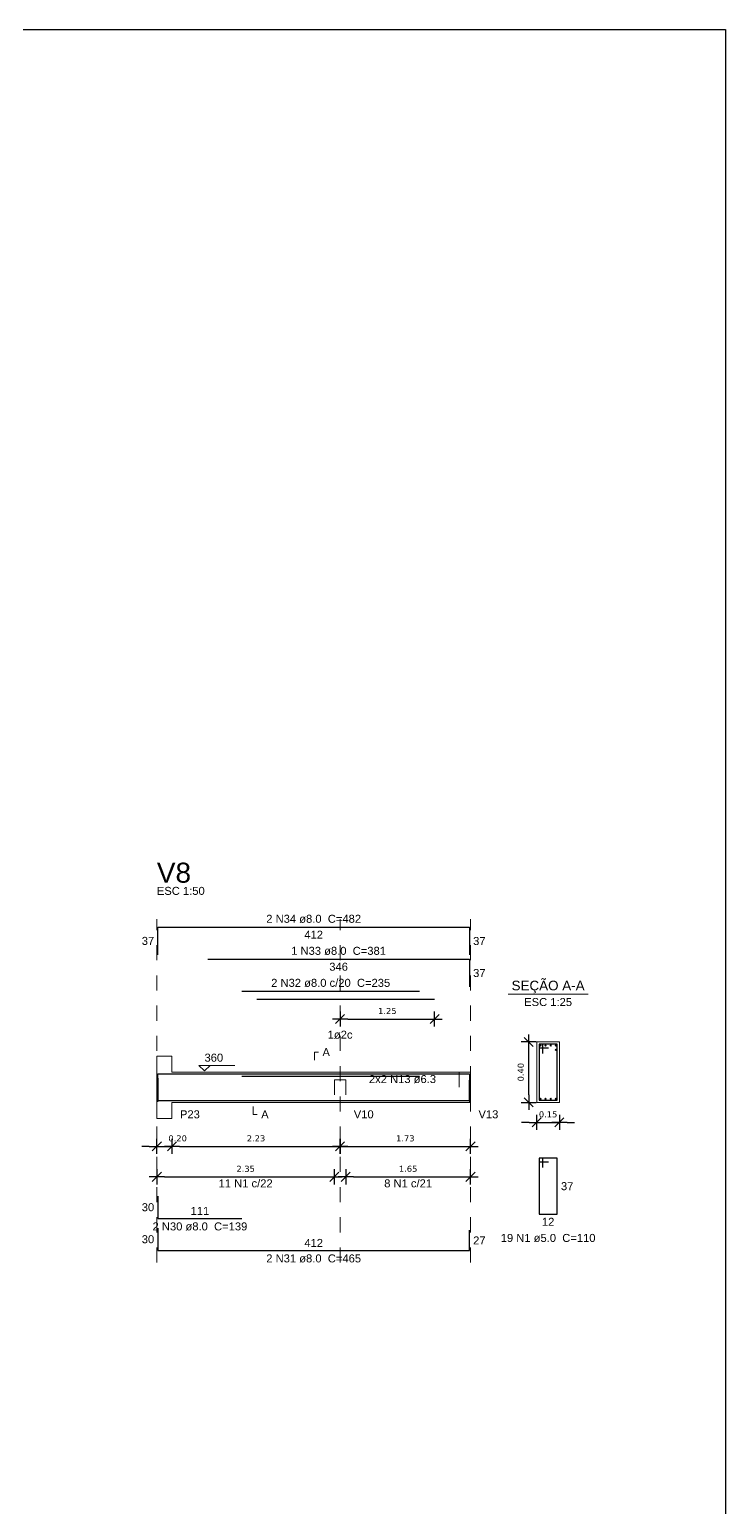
# Model space of a CAD drawing. Extents: x 25 to 1028, y -81 to 176.
# Drawn here: x 804.39 to 809, y 68.83 to 78.61 of the extents above; entities that cross this region are included whole.
import ezdxf

# ---------------------------------------------------------------- set-up
doc = ezdxf.new("R2010")
doc.units = 0
doc.header["$LTSCALE"] = 0.3
doc.header["$PDSIZE"] = 0.1
doc.linetypes.add('DOT2', pattern=[3.175, 0, -3.175])
doc.layers.get('0').update_dxf_attribs({"linetype": 'CONTINUOUS'})
doc.layers.get('Defpoints').update_dxf_attribs({"linetype": 'CONTINUOUS'})
doc.layers.add('ARQ-CTA-1_025', color=1, linetype='CONTINUOUS')
for name, color, linetype, lineweight in [('DT-Barras na forma', 2, 'CONTINUOUS', 30), ('DT-Barras no corte', 5, 'CONTINUOUS', 5), ('DT-Barras rebatidas', 2, 'CONTINUOUS', 30), ('DT-Forma', 5, 'CONTINUOUS', 5), ('DT-Pontilhado', 9, 'DOT2', 5), ('DT-Textos', 7, 'CONTINUOUS', 5), ('DT-Título', 3, 'CONTINUOUS', 20)]:
    doc.layers.add(name, color=color, linetype=linetype, lineweight=lineweight)
doc.layers.add('VPort', color=45, linetype='CONTINUOUS', plot=False)
doc.styles.add('Arial', font='arial.ttf')
doc.styles.add('FNDE Texto Cota 0025', font='verdana.ttf', dxfattribs={"height": 0.04})
doc.dimstyles.new('Copy of FNDE 1-0025', dxfattribs={"dimscale": 5, "dimtxt": 0.04, "dimasz": 0.01, "dimexe": 0.15, "dimexo": 0.15, "dimgap": 0.005, "dimtad": 1, "dimlfac": 2, "dimzin": 1, "dimdsep": 46, "dimtxsty": 'FNDE Texto Cota 0025', "dimblk": 'tic', "dimcen": 0.015, "dimdle": 0.15, "dimse1": 1, "dimse2": 1, "dimclrd": 251, "dimclre": 251, "dimclrt": 256, "dimaunit": 1, "dimadec": 3, "dimazin": 0, "dimtfac": 1, "dimtix": 1, "dimtmove": 2, "dimatfit": 3, "dimfxl": 0.15, "dimtvp": 1, "dimtolj": 1, "dimtzin": 0, "dimarcsym": 0})
doc.dimstyles.new('FNDE 1-0025', dxfattribs={"dimscale": 5, "dimtxt": 0.04, "dimasz": 0.01, "dimexe": 0.15, "dimexo": 0.15, "dimgap": 0.005, "dimtad": 1, "dimzin": 1, "dimdsep": 46, "dimtxsty": 'FNDE Texto Cota 0025', "dimblk": 'tic', "dimcen": 0.015, "dimdle": 0.15, "dimse1": 1, "dimse2": 1, "dimclrd": 251, "dimclre": 251, "dimclrt": 256, "dimaunit": 1, "dimadec": 3, "dimazin": 0, "dimtfac": 1, "dimtix": 1, "dimtmove": 2, "dimatfit": 3, "dimfxl": 0.15, "dimtvp": 1, "dimtolj": 1, "dimtzin": 0, "dimarcsym": 0})

# ---------------------------------------------------------------- blocks, each defined once
blk = doc.blocks.new('tic')
at = {"color": 251}
for p, q in [((-1, 0), (1, 0)), ((0, -1), (0, 1))]:
    blk.add_line(p, q, dxfattribs=at)
blk.add_line((-0.6, -0.6), (0.6, 0.6))
blk = doc.blocks.new('*D528')
at = {"layer": 'ARQ-CTA-1_025', "color": 251, "lineweight": -2}
for p, q in [((805.1848, 71.2203), (805.1348, 71.2203)), ((805.2348, 71.2203), (805.3348, 71.2203)), ((805.3848, 71.2203), (805.4348, 71.2203))]:
    blk.add_line(p, q, dxfattribs=at)
at = {"layer": 'Defpoints', "color": 0}
for p in [(805.2348, 71.3526), (805.3348, 71.3526), (805.3348, 71.2203)]:
    blk.add_point(p, dxfattribs=at)
at = {"layer": 'ARQ-CTA-1_025', "color": 251, "lineweight": -2, "xscale": 0.05, "yscale": 0.05, "zscale": 0.05}
blk.add_blockref('tic', (805.2348, 71.2203), dxfattribs=at)
at = {"layer": 'ARQ-CTA-1_025', "color": 251, "lineweight": -2, "xscale": 0.05, "yscale": 0.05, "zscale": 0.05, "rotation": 180}
blk.add_blockref('tic', (805.3348, 71.2203), dxfattribs=at)
at = {"layer": 'ARQ-CTA-1_025', "insert": (805.3725, 71.2732), "char_height": 0.04, "attachment_point": 5, "style": 'FNDE Texto Cota 0025'}
blk.add_mtext('\\A1;0.20', dxfattribs=at)
blk = doc.blocks.new('*D529')
at = {"layer": 'ARQ-CTA-1_025', "color": 251, "lineweight": -2}
blk.add_line((805.3848, 71.2203), (806.3973, 71.2203), dxfattribs=at)
at = {"layer": 'Defpoints', "color": 0}
for p in [(805.3348, 71.3526), (806.4473, 71.3526), (806.4473, 71.2203)]:
    blk.add_point(p, dxfattribs=at)
at = {"layer": 'ARQ-CTA-1_025', "color": 251, "lineweight": -2, "xscale": 0.05, "yscale": 0.05, "zscale": 0.05, "rotation": 180}
blk.add_blockref('tic', (805.3348, 71.2203), dxfattribs=at)
at = {"layer": 'ARQ-CTA-1_025', "color": 251, "lineweight": -2, "xscale": 0.05, "yscale": 0.05, "zscale": 0.05}
blk.add_blockref('tic', (806.4473, 71.2203), dxfattribs=at)
at = {"layer": 'ARQ-CTA-1_025', "insert": (805.891, 71.2732), "char_height": 0.04, "attachment_point": 5, "style": 'FNDE Texto Cota 0025'}
blk.add_mtext('\\A1;2.23', dxfattribs=at)
blk = doc.blocks.new('*D530')
at = {"layer": 'ARQ-CTA-1_025', "color": 251, "lineweight": -2}
blk.add_line((806.4973, 71.2203), (807.2598, 71.2203), dxfattribs=at)
at = {"layer": 'Defpoints', "color": 0}
for p in [(806.4473, 71.3526), (807.3098, 71.3526), (807.3098, 71.2203)]:
    blk.add_point(p, dxfattribs=at)
at = {"layer": 'ARQ-CTA-1_025', "color": 251, "lineweight": -2, "xscale": 0.05, "yscale": 0.05, "zscale": 0.05, "rotation": 180}
blk.add_blockref('tic', (806.4473, 71.2203), dxfattribs=at)
at = {"layer": 'ARQ-CTA-1_025', "color": 251, "lineweight": -2, "xscale": 0.05, "yscale": 0.05, "zscale": 0.05}
blk.add_blockref('tic', (807.3098, 71.2203), dxfattribs=at)
at = {"layer": 'ARQ-CTA-1_025', "insert": (806.8785, 71.2732), "char_height": 0.04, "attachment_point": 5, "style": 'FNDE Texto Cota 0025'}
blk.add_mtext('\\A1;1.73', dxfattribs=at)
blk = doc.blocks.new('*D531')
at = {"layer": 'ARQ-CTA-1_025', "color": 251, "lineweight": -2}
blk.add_line((806.4973, 72.0628), (807.0223, 72.0628), dxfattribs=at)
at = {"layer": 'Defpoints', "color": 0}
for p in [(806.4473, 72.1951), (807.0723, 72.1951), (807.0723, 72.0628)]:
    blk.add_point(p, dxfattribs=at)
at = {"layer": 'ARQ-CTA-1_025', "color": 251, "lineweight": -2, "xscale": 0.05, "yscale": 0.05, "zscale": 0.05, "rotation": 180}
blk.add_blockref('tic', (806.4473, 72.0628), dxfattribs=at)
at = {"layer": 'ARQ-CTA-1_025', "color": 251, "lineweight": -2, "xscale": 0.05, "yscale": 0.05, "zscale": 0.05}
blk.add_blockref('tic', (807.0723, 72.0628), dxfattribs=at)
at = {"layer": 'ARQ-CTA-1_025', "insert": (806.7598, 72.1157), "char_height": 0.04, "attachment_point": 5, "style": 'FNDE Texto Cota 0025'}
blk.add_mtext('\\A1;1.25', dxfattribs=at)
blk = doc.blocks.new('*D532')
at = {"layer": 'ARQ-CTA-1_025', "color": 251, "lineweight": -2}
blk.add_line((807.6954, 71.5615), (807.6954, 71.8615), dxfattribs=at)
at = {"layer": 'Defpoints', "color": 0}
for p in [(807.6954, 71.9115), (807.7484, 71.9115), (807.7484, 71.5115)]:
    blk.add_point(p, dxfattribs=at)
at = {"layer": 'ARQ-CTA-1_025', "color": 251, "lineweight": -2, "xscale": 0.05, "yscale": 0.05, "zscale": 0.05}
for p, rotation in [((807.6954, 71.9115), 90), ((807.6954, 71.5115), 270)]:
    blk.add_blockref('tic', p, dxfattribs=dict(at, rotation=rotation))
at = {"layer": 'ARQ-CTA-1_025', "insert": (807.6425, 71.7115), "char_height": 0.04, "attachment_point": 5, "rotation": 90, "style": 'FNDE Texto Cota 0025'}
blk.add_mtext('\\A1;0.40', dxfattribs=at)
blk = doc.blocks.new('*D533')
at = {"layer": 'ARQ-CTA-1_025', "color": 251, "lineweight": -2}
for p, q in [((807.6984, 71.3791), (807.6484, 71.3791)), ((807.7484, 71.3791), (807.8984, 71.3791)), ((807.9484, 71.3791), (807.9984, 71.3791))]:
    blk.add_line(p, q, dxfattribs=at)
at = {"layer": 'Defpoints', "color": 0}
for p in [(807.7484, 71.5115), (807.8984, 71.5115), (807.8984, 71.3791)]:
    blk.add_point(p, dxfattribs=at)
at = {"layer": 'ARQ-CTA-1_025', "color": 251, "lineweight": -2, "xscale": 0.05, "yscale": 0.05, "zscale": 0.05}
blk.add_blockref('tic', (807.7484, 71.3791), dxfattribs=at)
at = {"layer": 'ARQ-CTA-1_025', "color": 251, "lineweight": -2, "xscale": 0.05, "yscale": 0.05, "zscale": 0.05, "rotation": 180}
blk.add_blockref('tic', (807.8984, 71.3791), dxfattribs=at)
at = {"layer": 'ARQ-CTA-1_025', "insert": (807.8234, 71.4321), "char_height": 0.04, "attachment_point": 5, "style": 'FNDE Texto Cota 0025'}
blk.add_mtext('\\A1;0.15', dxfattribs=at)
blk = doc.blocks.new('*D534')
at = {"layer": 'ARQ-CTA-1_025', "color": 251, "lineweight": -2}
blk.add_line((805.2848, 71.019), (806.3598, 71.019), dxfattribs=at)
at = {"layer": 'Defpoints', "color": 0}
for p in [(805.2348, 71.1514), (806.4098, 71.1514), (806.4098, 71.019)]:
    blk.add_point(p, dxfattribs=at)
at = {"layer": 'ARQ-CTA-1_025', "color": 251, "lineweight": -2, "xscale": 0.05, "yscale": 0.05, "zscale": 0.05, "rotation": 180}
blk.add_blockref('tic', (805.2348, 71.019), dxfattribs=at)
at = {"layer": 'ARQ-CTA-1_025', "color": 251, "lineweight": -2, "xscale": 0.05, "yscale": 0.05, "zscale": 0.05}
blk.add_blockref('tic', (806.4098, 71.019), dxfattribs=at)
at = {"layer": 'ARQ-CTA-1_025', "insert": (805.8223, 71.072), "char_height": 0.04, "attachment_point": 5, "style": 'FNDE Texto Cota 0025'}
blk.add_mtext('\\A1;2.35', dxfattribs=at)
blk = doc.blocks.new('*D535')
at = {"layer": 'ARQ-CTA-1_025', "color": 251, "lineweight": -2}
blk.add_line((806.5348, 71.019), (807.2598, 71.019), dxfattribs=at)
at = {"layer": 'Defpoints', "color": 0}
for p in [(806.4848, 71.1514), (807.3098, 71.1514), (807.3098, 71.019)]:
    blk.add_point(p, dxfattribs=at)
at = {"layer": 'ARQ-CTA-1_025', "color": 251, "lineweight": -2, "xscale": 0.05, "yscale": 0.05, "zscale": 0.05, "rotation": 180}
blk.add_blockref('tic', (806.4848, 71.019), dxfattribs=at)
at = {"layer": 'ARQ-CTA-1_025', "color": 251, "lineweight": -2, "xscale": 0.05, "yscale": 0.05, "zscale": 0.05}
blk.add_blockref('tic', (807.3098, 71.019), dxfattribs=at)
at = {"layer": 'ARQ-CTA-1_025', "insert": (806.8973, 71.072), "char_height": 0.04, "attachment_point": 5, "style": 'FNDE Texto Cota 0025'}
blk.add_mtext('\\A1;1.65', dxfattribs=at)

msp = doc.modelspace()

# ---------------------------------------------------------------- linework, layer by layer
at = {"layer": 'DT-Barras na forma'}
for p, q in [((807.7883838, 71.89648488), (807.7633838, 71.89648487)), ((807.7633838, 71.89648487), (807.76338381, 71.52648487)), ((807.88338393, 71.89648487), (807.76338393, 71.89648483)), ((807.76338393, 71.89648483), (807.76338393, 71.87148483)), ((807.76338393, 71.87148483), (807.82588393, 71.87148483)), ((807.78838378, 71.83398488), (807.7883838, 71.89648488)), ((807.88338381, 71.52648487), (807.88338393, 71.89648487)), ((807.76338381, 71.52648487), (807.88338381, 71.52648487))]:
    msp.add_line(p, q, dxfattribs=at)
for points in [[(805.24226878, 71.51448488), (805.24226878, 71.69948488), (807.30226878, 71.69948488), (807.30226878, 71.51448488)], [(805.24226878, 71.67288013), (805.24226878, 71.52348488), (805.79726878, 71.52348488)], [(805.24226878, 71.67288013), (805.24226878, 71.52348488), (807.30226878, 71.52348488), (807.30226878, 71.65837538)], [(805.57226878, 71.69948488), (807.30226878, 71.69948488), (807.30226878, 71.51448488)], [(805.79726878, 71.68548488), (806.97226878, 71.68548488)], [(805.89726878, 71.69948488), (807.07226878, 71.69948488)]]:
    msp.add_lwpolyline(points, dxfattribs=at)
at = {"layer": 'DT-Barras no corte'}
for centre in [(807.77238378, 71.88748488), (807.80638378, 71.88748488), (807.84038378, 71.88748488), (807.87438378, 71.88748488), (807.87438378, 71.85948488), (807.77238378, 71.53548488), (807.80638378, 71.53548488), (807.84038378, 71.53548488), (807.87438378, 71.53548488)]:
    msp.add_circle(centre, 0.004, dxfattribs=at)
at = {"layer": 'DT-Barras rebatidas'}
for p, q in [((805.24226878, 72.48668488), (805.24226884, 72.67168488)), ((805.24226884, 72.67168488), (807.30226884, 72.67168488)), ((807.30226884, 72.67168488), (807.30226885, 72.48668488)), ((805.57226878, 72.45988488), (807.30226878, 72.45988488)), ((807.30226878, 72.45988488), (807.30226879, 72.27488488)), ((805.79726878, 72.24808488), (806.97226878, 72.24808488)), ((807.7883838, 71.14230988), (807.7633838, 71.14230987)), ((807.7633838, 71.14230987), (807.76338381, 70.77230987)), ((807.88338393, 71.14230987), (807.76338393, 71.14230983)), ((807.76338393, 71.14230983), (807.76338393, 71.11730983)), ((807.76338393, 71.11730983), (807.82588393, 71.11730983)), ((807.78838378, 71.07980988), (807.7883838, 71.14230988)), ((807.88338381, 70.77230987), (807.88338393, 71.14230987)), ((805.24226878, 70.89217013), (805.24226879, 70.74277482)), ((805.24226879, 70.74277482), (805.79726879, 70.74277482)), ((807.76338381, 70.77230987), (807.88338381, 70.77230987)), ((805.24226878, 70.68037013), (805.24226879, 70.53097482)), ((807.30226879, 70.53097482), (807.30226883, 70.66586522)), ((805.24226879, 70.53097482), (807.30226879, 70.53097482))]:
    msp.add_line(p, q, dxfattribs=at)
msp.add_lwpolyline([(805.89726878, 72.19513488), (807.07226878, 72.19513488)], dxfattribs=at)
at = {"layer": 'DT-Forma'}
for p, q in [((807.89838378, 71.91148488), (807.74838378, 71.91148488)), ((807.74838378, 71.91148488), (807.74838378, 71.51148488)), ((807.89838378, 71.51148488), (807.89838378, 71.91148488)), ((805.23476878, 71.71148488), (805.23476878, 71.81738488)), ((805.23476878, 71.81738488), (805.33476878, 71.81738488)), ((805.33476878, 71.81738488), (805.33476878, 71.71148488)), ((805.33476878, 71.71148488), (806.40976878, 71.71148488)), ((806.40976878, 71.71148488), (806.48476878, 71.71148488)), ((806.48476878, 71.71148488), (807.23476878, 71.71148488)), ((807.23476878, 71.71148488), (807.30976878, 71.71148488)), ((805.23476878, 71.51148488), (805.23476878, 71.40558488)), ((805.33476878, 71.40558488), (805.33476878, 71.51148488)), ((805.33476878, 71.51148488), (806.40976878, 71.51148488)), ((806.40976878, 71.51148488), (806.48476878, 71.51148488)), ((806.48476878, 71.51148488), (807.23476878, 71.51148488)), ((807.23476878, 71.51148488), (807.30976878, 71.51148488)), ((807.74838378, 71.51148488), (807.89838378, 71.51148488)), ((805.23476878, 71.40558488), (805.33476878, 71.40558488))]:
    msp.add_line(p, q, dxfattribs=at)
at = {"layer": 'DT-Forma', "linetype": 'Continuous'}
for p, q in [((805.23476878, 71.51148488), (805.23476878, 71.71148488)), ((807.30976878, 71.71148488), (807.30976878, 71.51148488))]:
    msp.add_line(p, q, dxfattribs=at)
at = {"layer": 'DT-Pontilhado', "ltscale": 0.05}
for p, q in [((805.23476878, 70.45154988), (805.23476878, 72.72463488)), ((806.44726878, 70.45154988), (806.44726878, 72.72463488)), ((807.30976878, 70.45154988), (807.30976878, 72.72463488)), ((806.40976878, 71.66148488), (806.40976878, 71.51148488)), ((806.40976878, 71.66148488), (806.48476878, 71.66148488)), ((806.48476878, 71.66148488), (806.48476878, 71.51148488)), ((807.23476878, 71.71148488), (807.23476878, 71.51148488))]:
    msp.add_line(p, q, dxfattribs=at)
at = {"layer": 'DT-Textos'}
msp.add_line((807.55863378, 72.22770988), (808.08813378, 72.22770988), dxfattribs=at)
for points in [[(806.27739378, 71.79090988), (806.27739378, 71.84385988), (806.30386878, 71.84385988)], [(805.58726878, 71.75649238), (805.55020378, 71.71942738), (805.51313878, 71.75649238), (805.75141378, 71.75649238)], [(805.87226878, 71.48500988), (805.87226878, 71.43205988), (805.89874378, 71.43205988)]]:
    msp.add_lwpolyline(points, dxfattribs=at)
at = {"layer": 'VPort'}
msp.add_lwpolyline([(784.80967722, 78.60848918), (808.9966287, 78.60848918), (808.9966287, 58.40938398), (784.80967722, 58.40938398)], close=True, dxfattribs=at)

# ---------------------------------------------------------------- texts
at = {"layer": 'DT-Barras na forma', "color": 7, "insert": (806.85989378, 71.63800838), "char_height": 0.05295, "width": 0.76248, "attachment_point": 8, "line_spacing_factor": 0.9, "style": 'Arial'}
msp.add_mtext('2x2 N13 ø6.3', dxfattribs=at)
at = {"layer": 'DT-Barras rebatidas', "color": 7, "char_height": 0.05295, "line_spacing_factor": 0.9, "style": 'Arial'}
for s, insert, width, attachment_point in [('2 N34 ø8.0  C=482', (806.27239378, 72.69825838), 1.08018, 8), ('412', (806.27226884, 72.64736138), 0.29062, 2), ('37', (805.21727563, 72.55270988), 0.22708, 9), ('1 N33 ø8.0  C=381', (806.43714378, 72.48625838), 1.08018, 8), ('37', (807.32726844, 72.60565988), 0.22708, 1), ('346', (806.43726878, 72.43556138), 0.29062, 2), ('37', (807.32726838, 72.39385988), 0.22708, 1), ('2 N32 ø8.0 c/20  C=235', (806.38489378, 72.27450838), 1.39788, 8), ('11 N1 c/22', (805.82226878, 70.94862638), 0.6354, 8), ('8 N1 c/21', (806.89726878, 70.94862638), 0.57186, 8), ('37', (807.90839016, 70.98378487), 0.22708, 1), ('30', (805.21726841, 70.79099747), 0.22708, 9), ('111', (805.51976879, 70.76709832), 0.29062, 8), ('2 N30 ø8.0  C=139', (805.51989378, 70.66325838), 1.08018, 8), ('12', (807.82338381, 70.74798637), 0.22708, 2), ('30', (805.21726841, 70.57919747), 0.22708, 9), ('412', (806.27226879, 70.55529832), 0.29062, 8), ('27', (807.32727498, 70.62489502), 0.22708, 1), ('19 N1 ø5.0  C=110', (807.82339378, 70.58700838), 1.08018, 8), ('2 N31 ø8.0  C=465', (806.27239378, 70.45150838), 1.08018, 8)]:
    msp.add_mtext(s, dxfattribs=dict(at, insert=insert, width=width, attachment_point=attachment_point))
at = {"layer": 'DT-Textos', "line_spacing_factor": 0.798, "style": 'Arial'}
for s, insert, char_height, width, attachment_point in [('ESC 1:50', (805.23489378, 72.88350838), 0.05295, 0.50832, 7), ('SEÇÃO A-A', (807.82339378, 72.23328488), 0.06354, 0.686232, 8), ('ESC 1:25', (807.82339378, 72.14825838), 0.05295, 0.50832, 8), ('1ø2c ', (806.44714378, 71.93175838), 0.05295, 0.3177, 8), ('A', (806.33039378, 71.81750838), 0.05295, 0.06354, 7), ('360', (805.55014378, 71.78025838), 0.05295, 0.19062, 7), ('P23', (805.38764378, 71.40550838), 0.05295, 0.19062, 7), ('A', (805.92514378, 71.40550838), 0.05295, 0.06354, 7), ('V10', (806.53764378, 71.40550838), 0.05295, 0.19062, 7), ('V13', (807.36264378, 71.40550838), 0.05295, 0.19062, 7)]:
    msp.add_mtext(s, dxfattribs=dict(at, insert=insert, char_height=char_height, width=width, attachment_point=attachment_point))
at = {"layer": 'DT-Título', "insert": (805.23489378, 72.96296863), "char_height": 0.132375, "width": 0.3177, "attachment_point": 7, "line_spacing_factor": 0.798, "style": 'Arial'}
msp.add_mtext('V8', dxfattribs=at)

# ---------------------------------------------------------------- dimensions: what is measured, and where the dimension line sits
at = {"layer": 'ARQ-CTA-1_025'}
for base, p1, p2, dimstyle, picture, middle in [((807.07226878, 72.06275988), (806.44726878, 72.19513488), (807.07226878, 72.19513488), 'Copy of FNDE 1-0025', '*D531', (806.75976878, 72.11570988)), ((807.89838378, 71.37910988), (807.74838378, 71.51148488), (807.89838378, 71.51148488), 'FNDE 1-0025', '*D533', (807.82338378, 71.43205988)), ((805.33476878, 71.22025988), (805.23476878, 71.35263488), (805.33476878, 71.35263488), 'Copy of FNDE 1-0025', '*D528', (805.37253728, 71.27320988)), ((806.4472687825, 71.2202598809), (805.3347687825, 71.3526348809), (806.4472687825, 71.3526348809), 'Copy of FNDE 1-0025', '*D529', (805.8910187825, 71.2732098809)), ((807.3097687825, 71.2202598809), (806.4472687825, 71.3526348809), (807.3097687825, 71.3526348809), 'Copy of FNDE 1-0025', '*D530', (806.8785187825, 71.2732098809)), ((806.40976878, 71.01904988), (805.23476878, 71.15142488), (806.40976878, 71.15142488), 'Copy of FNDE 1-0025', '*D534', (805.82226878, 71.07199988)), ((807.30976878, 71.01904988), (806.48476878, 71.15142488), (807.30976878, 71.15142488), 'Copy of FNDE 1-0025', '*D535', (806.89726878, 71.07199988))]:
    dim = msp.add_linear_dim(base=base, p1=p1, p2=p2, dimstyle=dimstyle, dxfattribs=at)
    dim.commit()
    dim.dimension.update_dxf_attribs({"geometry": picture, "text_midpoint": middle, "dimtype": 160})
dim = msp.add_linear_dim(base=(807.69543378, 71.91148488), p1=(807.74838378, 71.51148488), p2=(807.74838378, 71.91148488), angle=90, dimstyle='FNDE 1-0025', dxfattribs=at)
dim.commit()
dim.dimension.update_dxf_attribs({"geometry": '*D532', "text_midpoint": (807.64248378, 71.71148488), "dimtype": 160})

doc.saveas('drawing.dxf')
